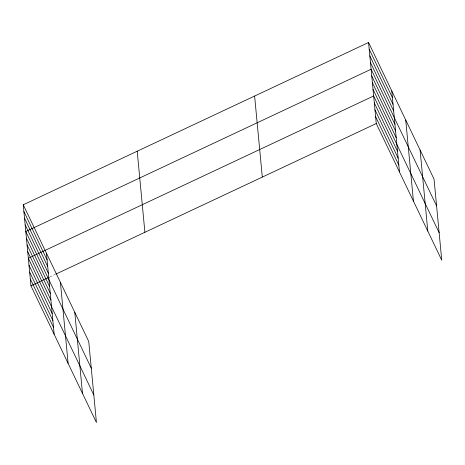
<?xml version="1.0" encoding="UTF-8"?>
<svg xmlns="http://www.w3.org/2000/svg" width="465" height="465" viewBox="0 0 465 465"><rect width="100%" height="100%" fill="white"/><g stroke="black" fill="none" stroke-linecap="round" stroke-linejoin="round"><path stroke-width="0.35" stroke-dasharray="2.33 1.74" d="M49.941 276.902L55.178 274.437"/><path stroke-width="0.7" d="M23.25 204.774L88.739 341.455L96.435 422.511L30.946 285.83L23.25 204.774L368.565 42.489L434.054 179.17L441.75 260.226L376.261 123.545L368.565 42.489M30.946 285.83L49.284 277.21M55.835 274.129L376.261 123.545M369.198 49.174L392.408 97.615M369.832 55.864L393.041 104.3M370.471 62.548L393.675 110.984M436.594 205.919L371.105 69.239L25.79 231.524L91.279 368.204M371.738 75.923L394.948 124.358M372.372 82.607L395.581 131.049M373.011 89.297L396.215 137.733M439.134 232.669L373.645 95.982L28.33 258.267L93.82 394.954M374.302 102.875L397.505 151.311M374.953 109.763L398.162 158.199M375.61 116.651L398.813 165.092M23.884 211.459L47.093 259.9M24.517 218.149L47.726 266.584M25.157 224.833L48.36 273.269M26.424 238.208L49.633 286.643M27.057 244.892L50.267 293.334M27.697 251.582L50.9 300.018M28.987 265.16L52.19 313.596M29.638 272.048L52.847 320.484M30.295 278.936L53.498 327.377M420.098 150.05L427.8 231.105M405.724 120.046L413.42 201.101M391.774 90.925L399.47 171.98M254.611 96.04L262.307 177.095M137.204 151.218L144.9 232.273M74.784 312.335L82.485 393.39M60.409 282.331L68.105 363.386M46.459 253.21L54.155 334.265"/></g></svg>
